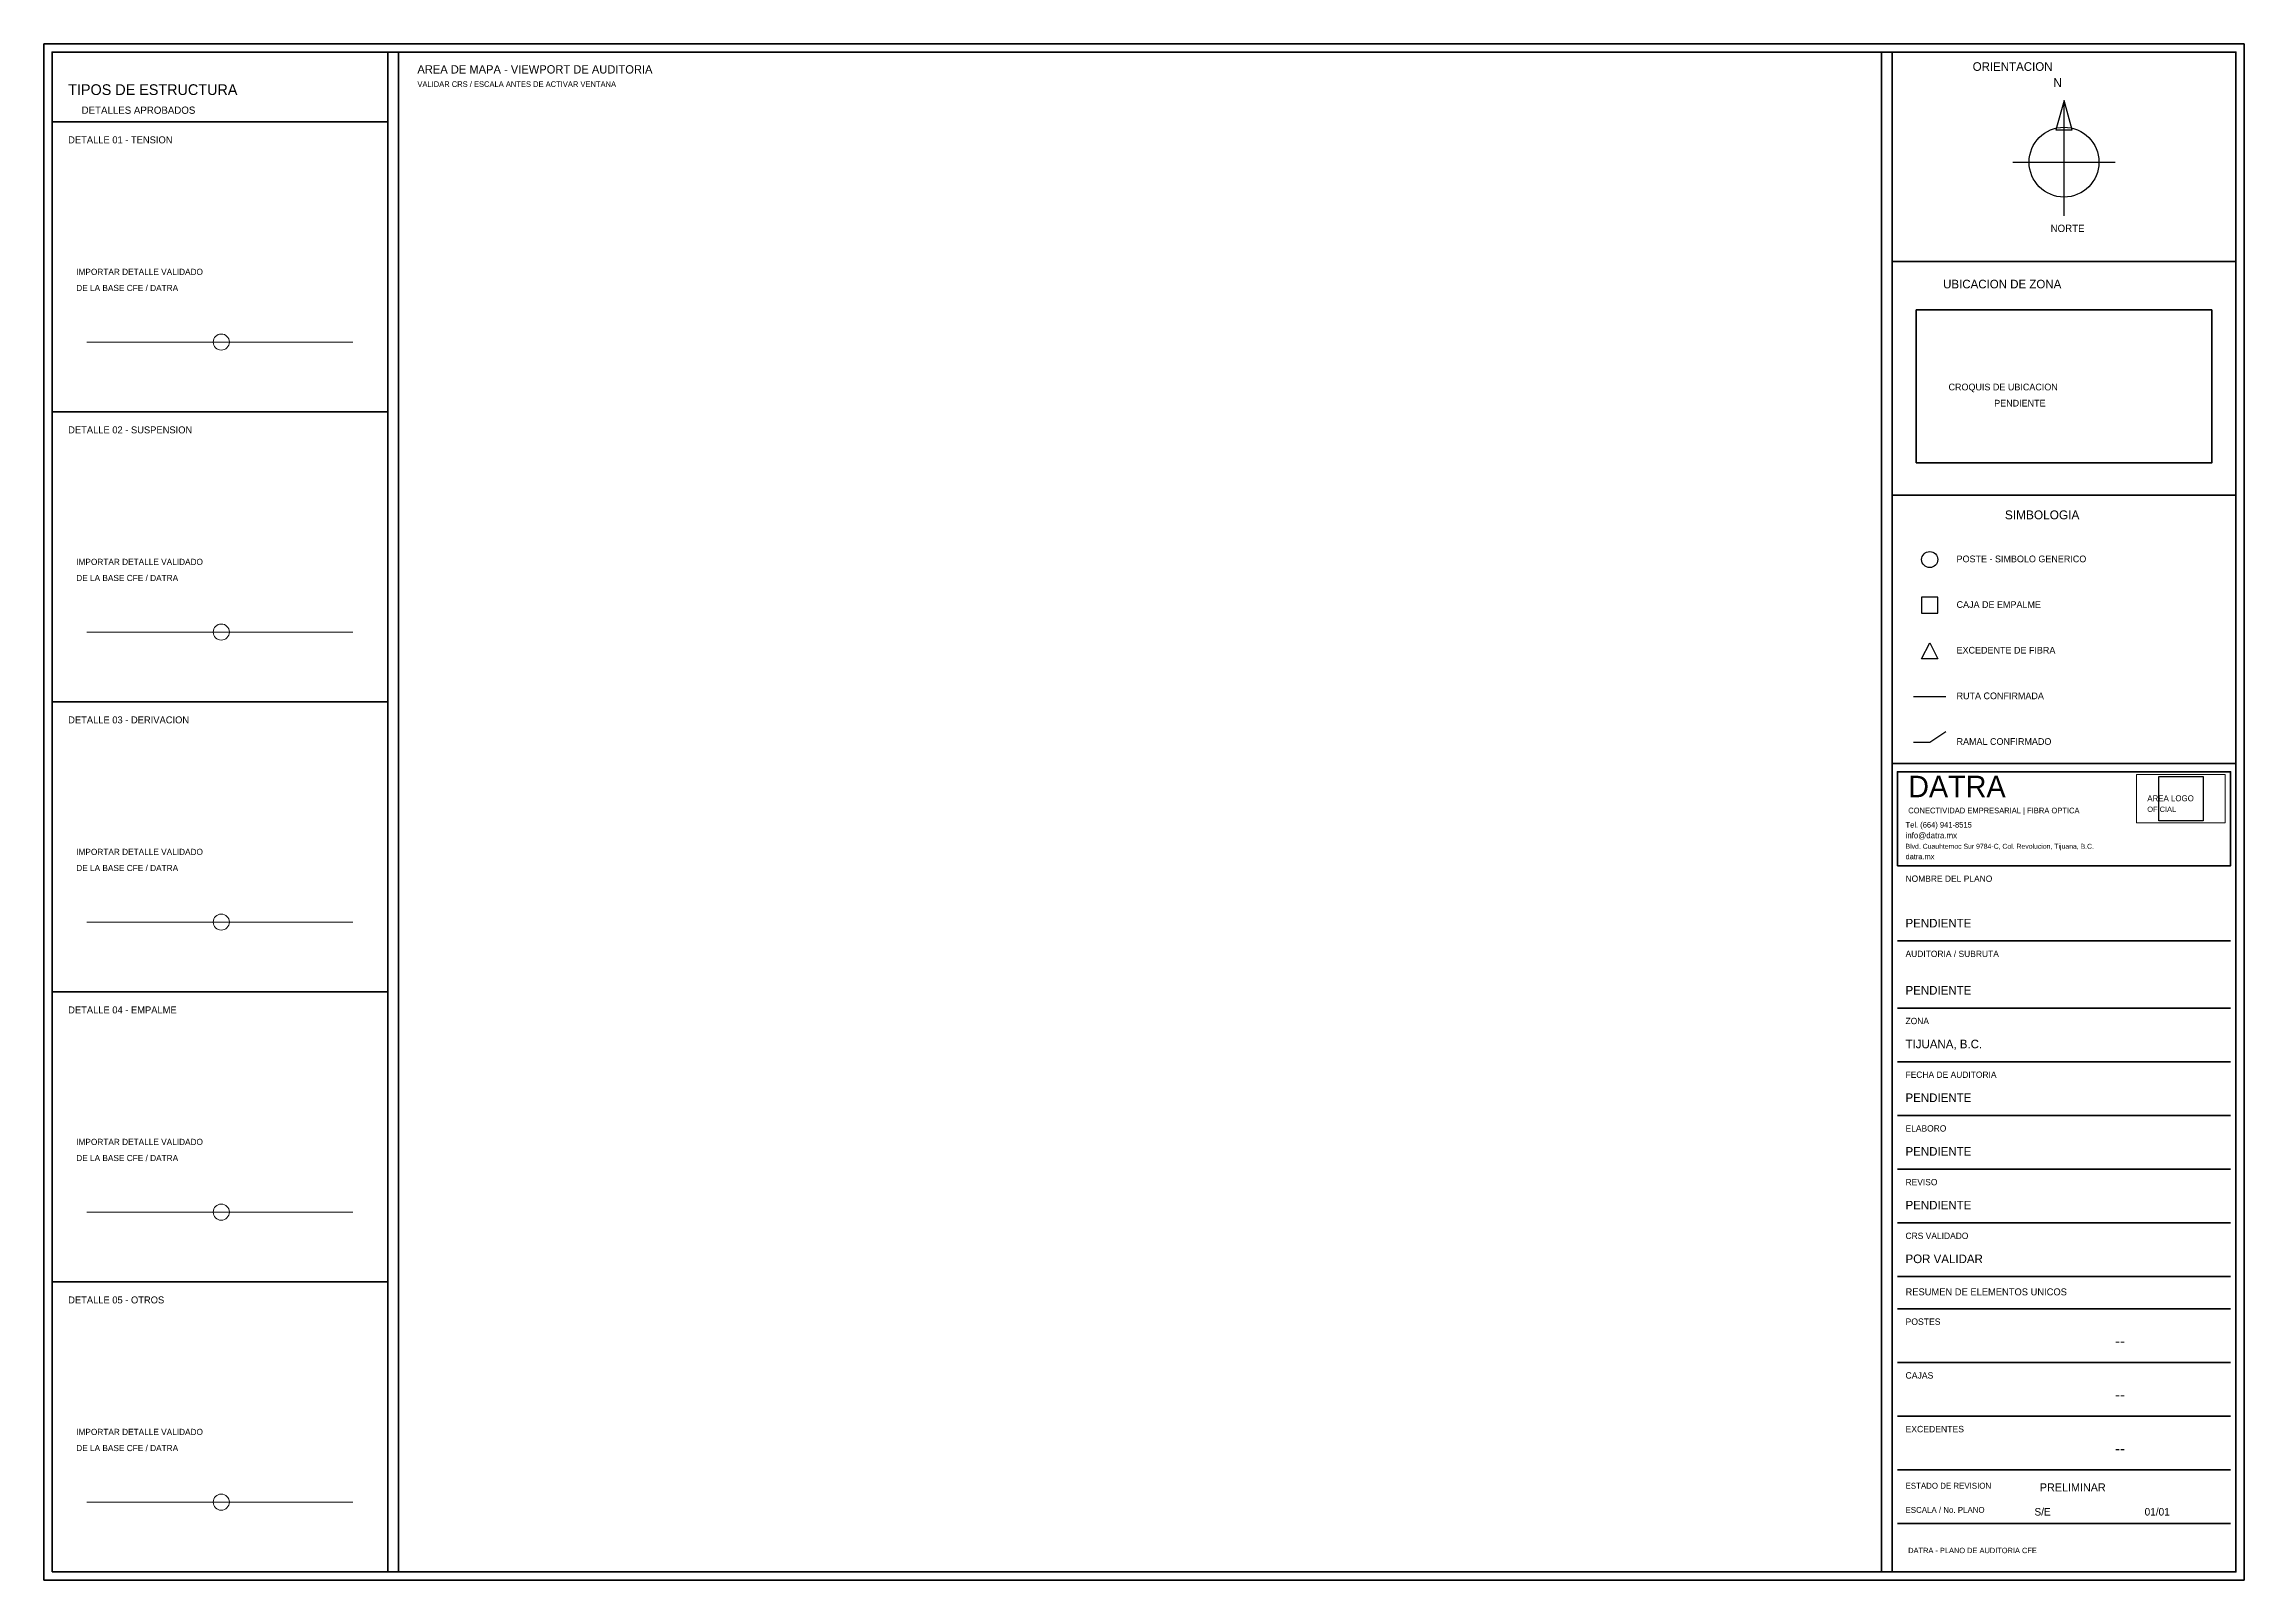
# Paper-space layout 'DATRA_A1' of a CAD drawing. Header units: millimetres. Extents: x 11 to 830, y 11 to 583.
import ezdxf

# ---------------------------------------------------------------- set-up
doc = ezdxf.new("R2010")
doc.units = ezdxf.units.MM
for name, color, linetype, lineweight in [('DATRA_A1_ATRIBUTOS', 7, 'Continuous', 25), ('DATRA_A1_LOGO', 7, 'Continuous', 25), ('DATRA_A1_MARCO', 7, 'Continuous', 35), ('DATRA_A1_SIMBOLOS', 1, 'Continuous', 25), ('DATRA_A1_TEXTO', 7, 'Continuous', 18), ('DATRA_A1_TITULOS', 5, 'Continuous', 25)]:
    doc.layers.add(name, color=color, linetype=linetype, lineweight=lineweight)
doc.layers.add('DATRA_A1_GUIAS_NO_PLOT', color=8, linetype='Continuous', lineweight=13, plot=False)
picture_1 = doc.add_image_def('image1.png', size_in_pixel=(250, 250))

# ---------------------------------------------------------------- blocks, each defined once
blk = doc.blocks.new('DATRA_CAJETIN_A1_V02')
at = {"layer": 'DATRA_A1_GUIAS_NO_PLOT'}
blk.add_lwpolyline([(91, 279), (124, 279), (124, 297), (91, 297)], close=True, dxfattribs=at)
at = {"layer": 'DATRA_A1_MARCO'}
for p, q in [((2, 235), (126, 235)), ((2, 210), (126, 210)), ((2, 190), (126, 190)), ((2, 170), (126, 170)), ((2, 150), (126, 150)), ((2, 130), (126, 130)), ((2, 110), (126, 110)), ((2, 98), (126, 98)), ((2, 78), (126, 78)), ((2, 58), (126, 58)), ((2, 38), (126, 38)), ((2, 18), (126, 18))]:
    blk.add_line(p, q, dxfattribs=at)
for points in [[(0, 0), (128, 0), (128, 301), (0, 301)], [(2, 263), (126, 263), (126, 298), (2, 298)]]:
    blk.add_lwpolyline(points, close=True, dxfattribs=at)
at = {"layer": 'DATRA_A1_ATRIBUTOS'}
for tag, p, height in [('CORP_TEL', (5, 277.2), 2.1), ('CORP_DOMICILIO', (5, 269.3), 1.85), ('CORP_EMAIL', (5, 273.2), 2.2), ('CORP_WEB', (5, 265.4), 2), ('NOMBRE_PLANO', (5, 240), 3.2), ('AUDITORIA', (5, 215), 3.2), ('ZONA', (5, 195), 3.2), ('FECHA', (5, 175), 3.2), ('ELABORO', (5, 155), 3.2), ('REVISO', (5, 135), 3.2), ('CRS', (5, 115), 3.2), ('TOTAL_POSTES', (83, 84), 4.1), ('TOTAL_CAJAS', (83, 64), 4.1), ('TOTAL_EXCEDENTES', (83, 44), 4.1), ('ESTADO', (55, 30), 3), ('ESCALA', (53, 21), 2.8), ('NUM_PLANO', (94, 21), 2.8)]:
    blk.add_attdef(tag, p, '', height=height, dxfattribs=at)
at = {"layer": 'DATRA_A1_GUIAS_NO_PLOT'}
for s, height, p in [('AREA LOGO', 2.2, (95, 287)), ('OFICIAL', 2, (95, 283))]:
    blk.add_text(s, height=height, dxfattribs=at).set_placement(p)
at = {"layer": 'DATRA_A1_TEXTO'}
blk.add_text('DATRA - PLANO DE AUDITORIA CFE', height=2, dxfattribs=at).set_placement((6, 7))
at = {"layer": 'DATRA_A1_TITULOS'}
for s, height, p in [('DATRA', 8, (6, 288.5)), ('CONECTIVIDAD EMPRESARIAL | FIBRA OPTICA', 2.1, (6, 282.5)), ('NOMBRE DEL PLANO', 2.35, (5, 257)), ('AUDITORIA / SUBRUTA', 2.35, (5, 229)), ('ZONA', 2.35, (5, 204)), ('FECHA DE AUDITORIA', 2.35, (5, 184)), ('ELABORO', 2.35, (5, 164)), ('REVISO', 2.35, (5, 144)), ('CRS VALIDADO', 2.35, (5, 124)), ('RESUMEN DE ELEMENTOS UNICOS', 2.6, (5, 103)), ('POSTES', 2.4, (5, 92)), ('CAJAS', 2.4, (5, 72)), ('EXCEDENTES', 2.4, (5, 52)), ('ESTADO DE REVISION', 2.2, (5, 31)), ('ESCALA / No. PLANO', 2.2, (5, 22))]:
    blk.add_text(s, height=height, dxfattribs=at).set_placement(p)

psp = doc.layouts.new('DATRA_A1')

# ---------------------------------------------------------------- linework, layer by layer
at = {"layer": 'DATRA_A1_GUIAS_NO_PLOT'}
for p, q in [((27, 472), (126, 472)), ((27, 364), (126, 364)), ((27, 256), (126, 256)), ((27, 148), (126, 148)), ((27, 40), (126, 40))]:
    psp.add_line(p, q, dxfattribs=at)
for centre in [(77, 472), (77, 364), (77, 256), (77, 148), (77, 40)]:
    psp.add_circle(centre, 3, dxfattribs=at)
at = {"layer": 'DATRA_A1_MARCO'}
for p, q in [((14, 554), (139, 554)), ((699, 502), (827, 502)), ((14, 446), (139, 446)), ((699, 415), (827, 415)), ((14, 338), (139, 338)), ((699, 315), (827, 315)), ((14, 230), (139, 230)), ((14, 122), (139, 122))]:
    psp.add_line(p, q, dxfattribs=at)
for points in [[(11, 11), (830, 11), (830, 583), (11, 583)], [(14, 14), (827, 14), (827, 580), (14, 580)], [(14, 14), (139, 14), (139, 580), (14, 580)], [(143, 14), (695, 14), (695, 580), (143, 580)], [(699, 14), (827, 14), (827, 580), (699, 580)], [(708, 427), (818, 427), (818, 484), (708, 484)]]:
    psp.add_lwpolyline(points, close=True, dxfattribs=at)
at = {"layer": 'DATRA_A1_SIMBOLOS'}
for p, q in [((763, 519), (763, 561)), ((744, 539), (782, 539)), ((707, 340), (719, 340)), ((707, 323), (713, 323)), ((713, 323), (719, 327))]:
    psp.add_line(p, q, dxfattribs=at)
for points in [[(763, 562), (760, 551), (766, 551)], [(710, 371), (716, 371), (716, 377), (710, 377)], [(713, 360), (716, 354), (710, 354)]]:
    psp.add_lwpolyline(points, close=True, dxfattribs=at)
for centre, radius in [((763, 539), 13), ((713, 391), 3)]:
    psp.add_circle(centre, radius, dxfattribs=at)

# ---------------------------------------------------------------- block references
at = {"layer": 'DATRA_A1_MARCO'}
psp.add_blockref('DATRA_CAJETIN_A1_V02', (699, 14), dxfattribs=at).add_auto_attribs({'CORP_TEL': 'Tel. (664) 941-8515', 'CORP_EMAIL': 'info@datra.mx', 'CORP_DOMICILIO': 'Blvd. Cuauhtemoc Sur 9784-C, Col. Revolucion, Tijuana, B.C.', 'CORP_WEB': 'datra.mx', 'NOMBRE_PLANO': 'PENDIENTE', 'AUDITORIA': 'PENDIENTE', 'ZONA': 'TIJUANA, B.C.', 'FECHA': 'PENDIENTE', 'ELABORO': 'PENDIENTE', 'REVISO': 'PENDIENTE', 'CRS': 'POR VALIDAR', 'TOTAL_POSTES': '--', 'TOTAL_CAJAS': '--', 'TOTAL_EXCEDENTES': '--', 'ESTADO': 'PRELIMINAR', 'ESCALA': 'S/E', 'NUM_PLANO': '01/01'})

# ---------------------------------------------------------------- texts
at = {"layer": 'DATRA_A1_GUIAS_NO_PLOT'}
for s, height, p in [('AREA DE MAPA - VIEWPORT DE AUDITORIA', 3.1, (150, 572)), ('VALIDAR CRS / ESCALA ANTES DE ACTIVAR VENTANA', 2.1, (150, 567)), ('DE LA BASE CFE / DATRA', 2.3, (23, 491)), ('IMPORTAR DETALLE VALIDADO', 2.3, (23, 497)), ('CROQUIS DE UBICACION', 2.5, (720, 454)), ('PENDIENTE', 2.5, (737, 448)), ('DE LA BASE CFE / DATRA', 2.3, (23, 383)), ('IMPORTAR DETALLE VALIDADO', 2.3, (23, 389)), ('IMPORTAR DETALLE VALIDADO', 2.3, (23, 281)), ('DE LA BASE CFE / DATRA', 2.3, (23, 275)), ('IMPORTAR DETALLE VALIDADO', 2.3, (23, 173)), ('DE LA BASE CFE / DATRA', 2.3, (23, 167)), ('IMPORTAR DETALLE VALIDADO', 2.3, (23, 65)), ('DE LA BASE CFE / DATRA', 2.3, (23, 59))]:
    psp.add_text(s, height=height, dxfattribs=at).set_placement(p)
at = {"layer": 'DATRA_A1_SIMBOLOS'}
psp.add_text('N', height=3.3, dxfattribs=at).set_placement((759, 567))
at = {"layer": 'DATRA_A1_TEXTO'}
for s, height, p in [('NORTE', 2.7, (758, 513)), ('POSTE - SIMBOLO GENERICO', 2.5, (723, 390)), ('CAJA DE EMPALME', 2.5, (723, 373)), ('EXCEDENTE DE FIBRA', 2.5, (723, 356)), ('RUTA CONFIRMADA', 2.5, (723, 339)), ('RAMAL CONFIRMADO', 2.5, (723, 322))]:
    psp.add_text(s, height=height, dxfattribs=at).set_placement(p)
at = {"layer": 'DATRA_A1_TITULOS'}
for s, height, p in [('ORIENTACION', 3.2, (729, 573)), ('TIPOS DE ESTRUCTURA', 4, (20, 564)), ('DETALLES APROBADOS', 2.7, (25, 557)), ('DETALLE 01 - TENSION', 2.6, (20, 546)), ('UBICACION DE ZONA', 3.2, (718, 492)), ('DETALLE 02 - SUSPENSION', 2.6, (20, 438)), ('SIMBOLOGIA', 3.3, (741, 406)), ('DETALLE 03 - DERIVACION', 2.6, (20, 330)), ('DETALLE 04 - EMPALME', 2.6, (20, 222)), ('DETALLE 05 - OTROS', 2.6, (20, 114))]:
    psp.add_text(s, height=height, dxfattribs=at).set_placement(p)

# ---------------------------------------------------------------- pictures from other files: only their frames are drawn
at = {"layer": 'DATRA_A1_LOGO'}
image = psp.add_image(picture_1, insert=(798.25, 293.75), size_in_units=(16.5, 16.5), dxfattribs=at)

doc.saveas('drawing.dxf')
